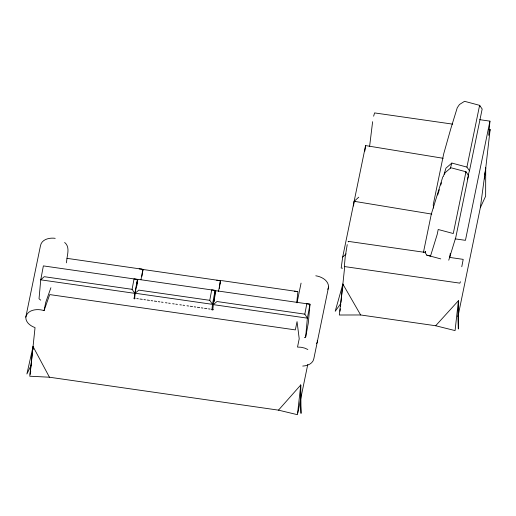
<?xml version="1.0" encoding="UTF-8"?>
<svg xmlns="http://www.w3.org/2000/svg" width="516" height="516" viewBox="0 0 516 516"><rect width="100%" height="100%" fill="white"/><g stroke="black" fill="none" stroke-linecap="round" stroke-linejoin="round"><path stroke-width="0.77" d="M480.325 207.716L485.711 167.855L485.64 196.17L480.325 207.716L457.944 316.65L458.343 329.014L458.421 300.699L435.659 325.751L360.639 314.966L339.315 315.012L342.869 284.084L360.639 314.966M32.966 349.661L33.05 346.533L49.446 377.222L278.485 410.143L297.448 414.69L300.744 385.013L278.485 410.143M457.944 316.65L458.421 300.699L455.073 330.595L435.659 325.751M342.643 288.902L342.869 284.084L335.194 311.309L340.67 303.666M479.68 119.667L489.936 121.144L488.691 135.327L490.123 129.522L488.529 129.297M134.321 298.912L134.824 293.352L137.45 279.42L134.07 278.834L132.09 289.328L134.824 293.352L40.745 279.827L43.37 265.895L137.45 279.42L136.875 285.78M134.637 298.79L135.14 293.23L137.766 279.298L215.095 290.418L214.088 301.538M137.404 283.271L137.766 279.298M211.966 309.903L212.469 304.343L215.095 290.418L211.741 289.824L209.76 300.318L212.469 304.343L135.14 293.23L138.823 290.121L209.76 300.318M212.785 310.193L213.289 304.634L215.914 290.702L310 304.227L308.278 323.184L305.653 337.116L304.382 337.683M305.653 337.116L307.375 318.153L310 304.227L306.82 303.666L304.84 314.16L307.375 318.153L213.289 304.634L216.978 301.525L304.84 314.16M485.027 174.924L485.711 167.855M141.964 276.241L142.68 269.281L66.996 258.348M142.842 271.081L143.003 269.539L143.745 269.591L220.222 280.639L219.429 288.367M220.345 283.613L220.661 280.517L218.436 291.546M296.771 302.44L297.887 291.617L221.403 280.575M30.115 374.442L35.043 327.589C30.515 326.035 25.587 322.429 25.8 317.134L40.487 245.661C41.725 239.185 49.601 237.508 55.212 238.328M66.583 262.838C66.454 256.226 70.866 247.57 64.642 242.449M340.025 311.193L340.276 308.807M340.528 306.414L340.779 304.021M340.947 302.428L344.694 266.714M369.598 146.454L372.623 121.699M484.543 179.02L484.795 176.627M484.963 175.034L490.123 129.522M450.255 253.472L449.791 257.439L463.2 259.367L461.781 266.746M443.16 158.283L365.592 145.589L342.695 257.026L341.166 268.023L342.501 268.204M353.492 206.019L354.144 201.305L358.762 197.183M364.831 151.085L365.592 145.589M347.236 244.642L345.236 256.658L344.333 266.54L459.879 283.149L460.407 281.749M140.933 279.775L143.003 269.539M30.431 372.907L30.747 371.378M25.8 317.134C27.561 309.361 37.713 308.497 44.047 310.626L45.75 302.331L50.897 287.747M297.01 302.86L301.067 283.116M297.816 412.923L307.768 364.483M315.792 275.789C321.558 276.666 328.653 280.42 328.557 287.07L313.87 358.543C313.038 363.683 307.381 365.889 302.737 366.07M423.397 252.601L431.286 214.224L442.844 176.698M468.064 175.369L469.483 170.777L466.922 167.094L479.609 105.341L464.548 101.31L459.485 104.503L457.266 107.715L450.72 128.974L443.67 153.949L433.208 204.865L433.666 208.064M444.534 174.35L445.005 172.808L450.9 167.745L465.961 171.776L468.515 175.453L455.828 237.212L448.746 260.206M469.483 170.777L482.17 109.018L479.609 105.341L479.977 106.206M489.936 121.144L465.445 240.34L455.189 238.863M373.629 116.197L374.577 112.914L452.674 124.137M465.832 172.267L465.961 171.776L453.274 233.529L438.207 229.497L437.187 234.445L430.512 256.104L426.758 255.149L425.281 252.763L425.352 251.266L425.055 251.769M450.397 168.139L451.861 163.062L466.922 167.094M327.834 289.411L328.557 287.07M437.691 195.009L439.342 189.636M440.761 185.025L441.47 182.722M443.367 176.582L445.966 168.132L451.861 163.062M467.335 179.284L468.515 175.453M44.047 310.626L49.704 294.584L295.346 329.898L297.048 321.597L299.216 338.767L297.513 347.068L301.105 347.262L304.627 348.087L307.846 349.493M31.289 364.954L26.903 373.977L33.05 346.533L29.754 376.209L49.446 377.222M316.54 343.495L317.379 342.153L317.269 340.56M342.695 257.026L346.152 253.917M355.047 201.369L354.144 201.305L431.802 214.101M139.165 268.888L141.835 269.107M216.707 280.246L219.377 280.465M294.372 291.224L297.042 291.45M425.584 252.479L348.184 241.353L348.261 241.933M132.09 289.328L44.228 276.692L40.745 279.827L39.023 298.783L40.725 300.157M133.554 298.1L135.153 298.325M136.746 298.558L138.34 298.783M139.939 299.016L142.332 299.357M143.925 299.59L145.518 299.815M147.112 300.048L149.505 300.389M151.104 300.622L152.697 300.847M154.29 301.08L156.683 301.421M158.277 301.654L159.876 301.879M161.469 302.112L163.062 302.337M165.455 302.686L167.055 302.911M168.648 303.144L170.241 303.369M172.634 303.718L174.227 303.943M175.827 304.176L177.42 304.401M179.813 304.75L181.406 304.975M183.006 305.208L184.599 305.433M186.992 305.782L188.585 306.007M190.178 306.24L192.571 306.581M194.171 306.814L195.764 307.039M197.357 307.272L199.75 307.613M201.343 307.839L202.943 308.071M204.536 308.304L206.929 308.645M208.522 308.871L210.122 309.103M211.715 309.336L213.308 309.561M426.758 255.149L440.741 258.89M300.744 385.013L300.331 400.661L301.028 413.387L300.744 385.013"/></g></svg>
